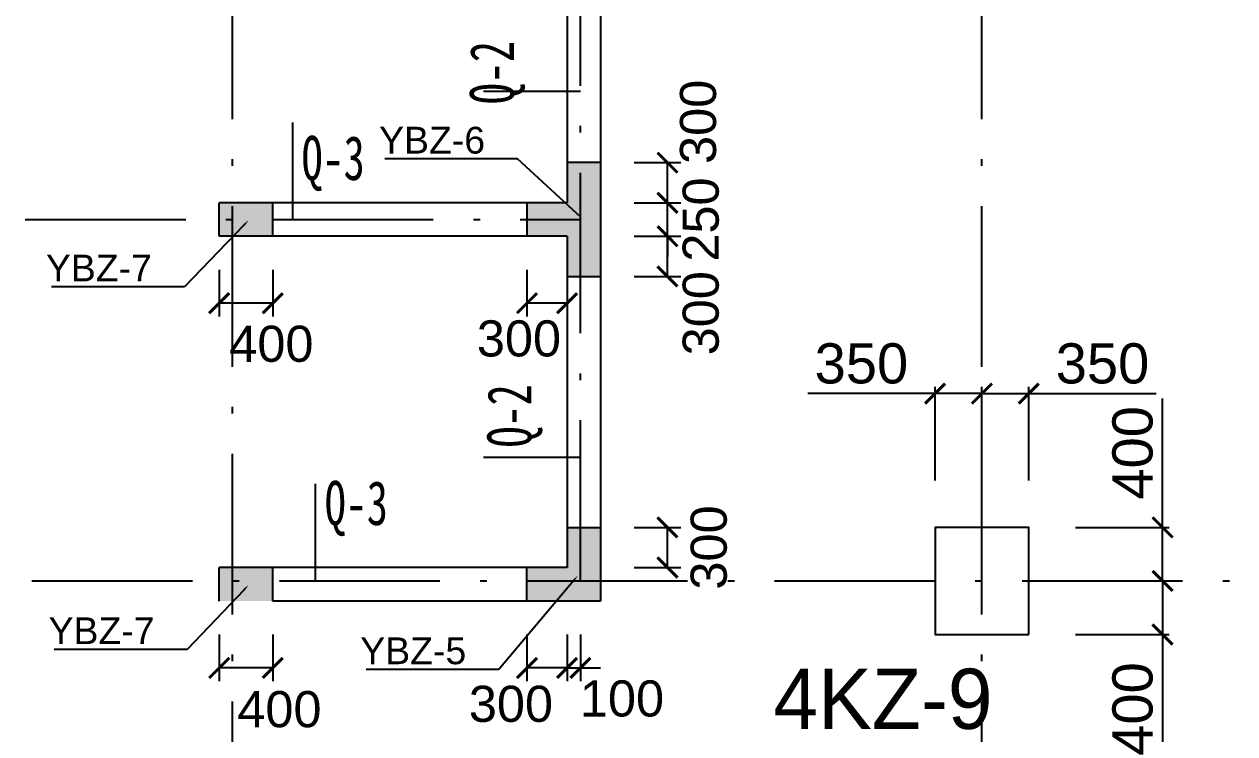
# Model space of a CAD drawing. Header units: millimetres. Extents: x -3831 to 465700, y 39900 to 106100.
# Drawn here: x 236943 to 245990, y 81308 to 86609 of the extents above; entities that cross this region are included whole.
import ezdxf
from ezdxf import colors
from ezdxf.entities.mleader import LeaderData, LeaderLine
from ezdxf.math import Vec2, Vec3

# ---------------------------------------------------------------- set-up
doc = ezdxf.new("R2010")
doc.units = ezdxf.units.MM
doc.linetypes.add('线型2', pattern=[1850, 1200, -300, 50, -300])
for name, color, linetype in [('BZ-name', 160, 'Continuous'), ('column_dim', 90, 'Continuous'), ('DOTE', 10, '线型2'), ('WALL-Beam', 80, 'Continuous'), ('wall_dim', 60, 'Continuous'), ('WALL_INFO', 130, 'Continuous')]:
    doc.layers.add(name, color=color, linetype=linetype)
for name, color, linetype, lineweight in [('S_Cl', 2, 'Continuous', 25), ('S_ColumFocus', 2, 'Continuous', 9), ('S_ConcWall', 3, 'Continuous', 25)]:
    doc.layers.add(name, color=color, linetype=linetype, lineweight=lineweight)
doc.styles.get("Standard").update_dxf_attribs({"font": 'arial.ttf'})
doc.styles.add('xxxx', font='RIF.ttf')
doc.styles.add('宋体', font='')
doc.styles.get('宋体').set_extended_font_data('宋体')
doc.dimstyles.new('ISO-25', dxfattribs={"dimtxt": 2.5, "dimasz": 2.5, "dimexe": 1.25, "dimexo": 0.625, "dimtad": 1, "dimtxsty": 'Standard', "dimcen": 2.5, "dimadec": 0, "dimazin": 0, "dimtfac": 1, "dimtmove": 0, "dimatfit": 3, "dimfxl": 1, "dimarcsym": 0})

# ---------------------------------------------------------------- blocks, each defined once
blk = doc.blocks.new('_ArchTick')
at = {"color": 0, "linetype": 'ByBlock', "const_width": 0.15}
blk.add_lwpolyline([(-0.5, -0.5), (0.5, 0.5)], dxfattribs=at)
blk = doc.blocks.new('*D1102')
at = {"layer": 'column_dim', "color": 0, "lineweight": -2, "transparency": 16777216}
for p, q in [((244800, 82450), (245500, 82450)), ((245450, 82450), (245450, 82050)), ((244800, 82050), (245500, 82050)), ((245450, 82050), (245450, 81086.1))]:
    blk.add_line(p, q, dxfattribs=at)
at = {"layer": 'Defpoints', "color": 0, "transparency": 16777216}
for p in [(244450, 82450), (245450, 82450), (244450, 82050)]:
    blk.add_point(p, dxfattribs=at)
at = {"layer": 'column_dim', "color": 0, "lineweight": -2, "transparency": 16777216, "xscale": 150, "yscale": 150, "zscale": 150}
for p, rotation in [((245450, 82450), 90), ((245450, 82050), 270)]:
    blk.add_blockref('_ArchTick', p, dxfattribs=dict(at, rotation=rotation))
at = {"layer": 'column_dim', "color": 7, "transparency": 16777216, "insert": (245226.8, 81493.1), "char_height": 300, "attachment_point": 5, "rotation": 90}
blk.add_mtext('400', dxfattribs=at)
blk = doc.blocks.new('*D1103')
at = {"layer": 'column_dim', "color": 0, "lineweight": -2, "transparency": 16777216}
for p, q in [((245450, 82850), (245450, 83813.9)), ((244800, 82850), (245500, 82850)), ((245450, 82450), (245450, 82850)), ((244800, 82450), (245500, 82450))]:
    blk.add_line(p, q, dxfattribs=at)
at = {"layer": 'Defpoints', "color": 0, "transparency": 16777216}
for p in [(244450, 82850), (244450, 82450), (245450, 82450)]:
    blk.add_point(p, dxfattribs=at)
at = {"layer": 'column_dim', "color": 0, "lineweight": -2, "transparency": 16777216, "xscale": 150, "yscale": 150, "zscale": 150}
for p, rotation in [((245450, 82850), 90), ((245450, 82450), 270)]:
    blk.add_blockref('_ArchTick', p, dxfattribs=dict(at, rotation=rotation))
at = {"layer": 'column_dim', "color": 7, "transparency": 16777216, "insert": (245226.8, 83406.9), "char_height": 300, "attachment_point": 5, "rotation": 90}
blk.add_mtext('400', dxfattribs=at)
blk = doc.blocks.new('*D1104')
at = {"layer": 'column_dim', "color": 0, "lineweight": -2, "transparency": 16777216}
for p, q in [((244100, 83200), (244100, 83900)), ((244450, 83200), (244450, 83900)), ((244100, 83850), (244450, 83850)), ((244450, 83850), (245401.6, 83850))]:
    blk.add_line(p, q, dxfattribs=at)
at = {"layer": 'Defpoints', "color": 0, "transparency": 16777216}
for p in [(244100, 83850), (244100, 82850), (244450, 82850)]:
    blk.add_point(p, dxfattribs=at)
at = {"layer": 'column_dim', "color": 0, "lineweight": -2, "transparency": 16777216, "xscale": 150, "yscale": 150, "zscale": 150, "rotation": 180}
blk.add_blockref('_ArchTick', (244100, 83850), dxfattribs=at)
at = {"layer": 'column_dim', "color": 0, "lineweight": -2, "transparency": 16777216, "xscale": 150, "yscale": 150, "zscale": 150}
blk.add_blockref('_ArchTick', (244450, 83850), dxfattribs=at)
at = {"layer": 'column_dim', "color": 7, "transparency": 16777216, "insert": (245000.8, 84073.3), "char_height": 300, "attachment_point": 5}
blk.add_mtext('350', dxfattribs=at)
blk = doc.blocks.new('*D1105')
at = {"layer": 'column_dim', "color": 0, "lineweight": -2, "transparency": 16777216}
for p, q in [((243750, 83200), (243750, 83900)), ((244100, 83200), (244100, 83900)), ((243750, 83850), (242798.4, 83850)), ((244100, 83850), (243750, 83850))]:
    blk.add_line(p, q, dxfattribs=at)
at = {"layer": 'Defpoints', "color": 0, "transparency": 16777216}
for p in [(244100, 83850), (243750, 82850), (244100, 82850)]:
    blk.add_point(p, dxfattribs=at)
at = {"layer": 'column_dim', "color": 0, "lineweight": -2, "transparency": 16777216, "xscale": 150, "yscale": 150, "zscale": 150, "rotation": 180}
blk.add_blockref('_ArchTick', (243750, 83850), dxfattribs=at)
at = {"layer": 'column_dim', "color": 0, "lineweight": -2, "transparency": 16777216, "xscale": 150, "yscale": 150, "zscale": 150}
blk.add_blockref('_ArchTick', (244100, 83850), dxfattribs=at)
at = {"layer": 'column_dim', "color": 7, "transparency": 16777216, "insert": (243199.2, 84073.3), "char_height": 300, "attachment_point": 5}
blk.add_mtext('350', dxfattribs=at)
blk = doc.blocks.new('*D2768')
at = {"layer": 'Defpoints', "color": 0, "transparency": 16777216}
for p in [(240700, 82300), (241000, 82300), (240700, 81800)]:
    blk.add_point(p, dxfattribs=at)
at = {"layer": 'wall_dim', "color": 0, "lineweight": -2, "transparency": 16777216}
for p, q in [((240700, 82050), (240700, 81701)), ((241000, 82050), (241000, 81701)), ((241000, 81800), (240700, 81800))]:
    blk.add_line(p, q, dxfattribs=at)
at = {"layer": 'wall_dim', "color": 0, "lineweight": -2, "transparency": 16777216, "xscale": 150, "yscale": 150, "zscale": 150, "rotation": 180}
blk.add_blockref('_ArchTick', (240700, 81800), dxfattribs=at)
at = {"layer": 'wall_dim', "color": 0, "lineweight": -2, "transparency": 16777216, "xscale": 150, "yscale": 150, "zscale": 150}
blk.add_blockref('_ArchTick', (241000, 81800), dxfattribs=at)
at = {"layer": 'wall_dim', "color": 7, "transparency": 16777216, "insert": (240580, 81530), "char_height": 270, "attachment_point": 5}
blk.add_mtext('300', dxfattribs=at)
blk = doc.blocks.new('*D2769')
at = {"layer": 'Defpoints', "color": 0, "transparency": 16777216}
for p in [(241250, 82850), (241750, 82850), (241250, 82550)]:
    blk.add_point(p, dxfattribs=at)
at = {"layer": 'wall_dim', "color": 0, "lineweight": -2, "transparency": 16777216}
for p, q in [((241500, 82850), (241849, 82850)), ((241750, 82550), (241750, 82850)), ((241500, 82550), (241849, 82550))]:
    blk.add_line(p, q, dxfattribs=at)
at = {"layer": 'wall_dim', "color": 0, "lineweight": -2, "transparency": 16777216, "xscale": 150, "yscale": 150, "zscale": 150}
for p, rotation in [((241750, 82850), 90), ((241750, 82550), 270)]:
    blk.add_blockref('_ArchTick', p, dxfattribs=dict(at, rotation=rotation))
at = {"layer": 'wall_dim', "color": 7, "transparency": 16777216, "insert": (242060, 82700), "char_height": 270, "attachment_point": 5, "rotation": 90}
blk.add_mtext('300', dxfattribs=at)
blk = doc.blocks.new('*D2770')
at = {"layer": 'Defpoints', "color": 0, "transparency": 16777216}
for p in [(241250, 85025), (241750, 85025), (241250, 84725)]:
    blk.add_point(p, dxfattribs=at)
at = {"layer": 'wall_dim', "color": 0, "lineweight": -2, "transparency": 16777216}
for p, q in [((241500, 85025), (241849, 85025)), ((241750, 84725), (241750, 85025)), ((241500, 84725), (241849, 84725))]:
    blk.add_line(p, q, dxfattribs=at)
at = {"layer": 'wall_dim', "color": 0, "lineweight": -2, "transparency": 16777216, "xscale": 150, "yscale": 150, "zscale": 150}
for p, rotation in [((241750, 85025), 90), ((241750, 84725), 270)]:
    blk.add_blockref('_ArchTick', p, dxfattribs=dict(at, rotation=rotation))
at = {"layer": 'wall_dim', "color": 7, "transparency": 16777216, "insert": (242000, 84450), "char_height": 270, "attachment_point": 5, "rotation": 90}
blk.add_mtext('300', dxfattribs=at)
blk = doc.blocks.new('*D2771')
at = {"layer": 'Defpoints', "color": 0, "transparency": 16777216}
for p in [(241250, 85275), (241750, 85275), (241250, 85025)]:
    blk.add_point(p, dxfattribs=at)
at = {"layer": 'wall_dim', "color": 0, "lineweight": -2, "transparency": 16777216}
for p, q in [((241750, 85275), (241750, 85425)), ((241500, 85275), (241849, 85275)), ((241750, 85025), (241750, 85275)), ((241500, 85025), (241849, 85025)), ((241750, 85025), (241750, 84875))]:
    blk.add_line(p, q, dxfattribs=at)
at = {"layer": 'wall_dim', "color": 0, "lineweight": -2, "transparency": 16777216, "xscale": 150, "yscale": 150, "zscale": 150}
for p, rotation in [((241750, 85275), 270), ((241750, 85025), 90)]:
    blk.add_blockref('_ArchTick', p, dxfattribs=dict(at, rotation=rotation))
at = {"layer": 'wall_dim', "color": 7, "transparency": 16777216, "insert": (242000, 85150), "char_height": 270, "attachment_point": 5, "rotation": 90}
blk.add_mtext('250', dxfattribs=at)
blk = doc.blocks.new('*D2772')
at = {"layer": 'Defpoints', "color": 0, "transparency": 16777216}
for p in [(241250, 85575), (241750, 85575), (241250, 85275)]:
    blk.add_point(p, dxfattribs=at)
at = {"layer": 'wall_dim', "color": 0, "lineweight": -2, "transparency": 16777216}
for p, q in [((241500, 85575), (241849, 85575)), ((241750, 85275), (241750, 85575)), ((241500, 85275), (241849, 85275))]:
    blk.add_line(p, q, dxfattribs=at)
at = {"layer": 'wall_dim', "color": 0, "lineweight": -2, "transparency": 16777216, "xscale": 150, "yscale": 150, "zscale": 150}
for p, rotation in [((241750, 85575), 90), ((241750, 85275), 270)]:
    blk.add_blockref('_ArchTick', p, dxfattribs=dict(at, rotation=rotation))
at = {"layer": 'wall_dim', "color": 7, "transparency": 16777216, "insert": (241980, 85880), "char_height": 270, "attachment_point": 5, "rotation": 90}
blk.add_mtext('300', dxfattribs=at)
blk = doc.blocks.new('*D2773')
at = {"layer": 'Defpoints', "color": 0, "transparency": 16777216}
for p in [(240700, 85025), (241000, 85025), (240700, 84525)]:
    blk.add_point(p, dxfattribs=at)
at = {"layer": 'wall_dim', "color": 0, "lineweight": -2, "transparency": 16777216}
for p, q in [((240700, 84775), (240700, 84426)), ((241000, 84775), (241000, 84426)), ((241000, 84525), (240700, 84525))]:
    blk.add_line(p, q, dxfattribs=at)
at = {"layer": 'wall_dim', "color": 0, "lineweight": -2, "transparency": 16777216, "xscale": 150, "yscale": 150, "zscale": 150, "rotation": 180}
blk.add_blockref('_ArchTick', (240700, 84525), dxfattribs=at)
at = {"layer": 'wall_dim', "color": 0, "lineweight": -2, "transparency": 16777216, "xscale": 150, "yscale": 150, "zscale": 150}
blk.add_blockref('_ArchTick', (241000, 84525), dxfattribs=at)
at = {"layer": 'wall_dim', "color": 7, "transparency": 16777216, "insert": (240640, 84260), "char_height": 270, "attachment_point": 5}
blk.add_mtext('300', dxfattribs=at)
blk = doc.blocks.new('*D2774')
at = {"layer": 'Defpoints', "color": 0, "transparency": 16777216}
for p in [(238400, 85025), (238800, 85025), (238400, 84525)]:
    blk.add_point(p, dxfattribs=at)
at = {"layer": 'wall_dim', "color": 0, "lineweight": -2, "transparency": 16777216}
for p, q in [((238400, 84775), (238400, 84426)), ((238800, 84775), (238800, 84426)), ((238800, 84525), (238400, 84525))]:
    blk.add_line(p, q, dxfattribs=at)
at = {"layer": 'wall_dim', "color": 0, "lineweight": -2, "transparency": 16777216, "xscale": 150, "yscale": 150, "zscale": 150, "rotation": 180}
blk.add_blockref('_ArchTick', (238400, 84525), dxfattribs=at)
at = {"layer": 'wall_dim', "color": 0, "lineweight": -2, "transparency": 16777216, "xscale": 150, "yscale": 150, "zscale": 150}
blk.add_blockref('_ArchTick', (238800, 84525), dxfattribs=at)
at = {"layer": 'wall_dim', "color": 7, "transparency": 16777216, "insert": (238790, 84220), "char_height": 270, "attachment_point": 5}
blk.add_mtext('400', dxfattribs=at)
blk = doc.blocks.new('*D2775')
at = {"layer": 'Defpoints', "color": 0, "transparency": 16777216}
for p in [(238400, 82300), (238800, 82300), (238400, 81800)]:
    blk.add_point(p, dxfattribs=at)
at = {"layer": 'wall_dim', "color": 0, "lineweight": -2, "transparency": 16777216}
for p, q in [((238400, 82050), (238400, 81701)), ((238800, 82050), (238800, 81701)), ((238800, 81800), (238400, 81800))]:
    blk.add_line(p, q, dxfattribs=at)
at = {"layer": 'wall_dim', "color": 0, "lineweight": -2, "transparency": 16777216, "xscale": 150, "yscale": 150, "zscale": 150, "rotation": 180}
blk.add_blockref('_ArchTick', (238400, 81800), dxfattribs=at)
at = {"layer": 'wall_dim', "color": 0, "lineweight": -2, "transparency": 16777216, "xscale": 150, "yscale": 150, "zscale": 150}
blk.add_blockref('_ArchTick', (238800, 81800), dxfattribs=at)
at = {"layer": 'wall_dim', "color": 7, "transparency": 16777216, "insert": (238850, 81490), "char_height": 270, "attachment_point": 5}
blk.add_mtext('400', dxfattribs=at)
blk = doc.blocks.new('*D2835')
at = {"layer": 'Defpoints', "color": 0, "transparency": 16777216}
for p in [(241000, 82300), (241100, 82300), (241100, 81800)]:
    blk.add_point(p, dxfattribs=at)
at = {"layer": 'wall_dim', "color": 0, "lineweight": -2, "transparency": 16777216}
for p, q in [((241000, 82050), (241000, 81701)), ((241100, 82050), (241100, 81701)), ((241000, 81800), (240850, 81800)), ((241000, 81800), (241100, 81800)), ((241100, 81800), (241250, 81800))]:
    blk.add_line(p, q, dxfattribs=at)
at = {"layer": 'wall_dim', "color": 0, "lineweight": -2, "transparency": 16777216, "xscale": 150, "yscale": 150, "zscale": 150}
blk.add_blockref('_ArchTick', (241000, 81800), dxfattribs=at)
at = {"layer": 'wall_dim', "color": 0, "lineweight": -2, "transparency": 16777216, "xscale": 150, "yscale": 150, "zscale": 150, "rotation": 180}
blk.add_blockref('_ArchTick', (241100, 81800), dxfattribs=at)
at = {"layer": 'wall_dim', "color": 7, "transparency": 16777216, "insert": (241410, 81570), "char_height": 270, "attachment_point": 5}
blk.add_mtext('100', dxfattribs=at)
blk = doc.blocks.new('*D3240')
at = {"layer": 'Defpoints', "color": 0, "transparency": 16777216}
for p in [(240700, 82300), (241000, 82300), (240700, 81800)]:
    blk.add_point(p, dxfattribs=at)
at = {"layer": 'wall_dim', "color": 0, "lineweight": -2, "transparency": 16777216}
for p, q in [((240700, 82050), (240700, 81701)), ((241000, 82050), (241000, 81701)), ((241000, 81800), (240700, 81800))]:
    blk.add_line(p, q, dxfattribs=at)
at = {"layer": 'wall_dim', "color": 0, "lineweight": -2, "transparency": 16777216, "xscale": 150, "yscale": 150, "zscale": 150, "rotation": 180}
blk.add_blockref('_ArchTick', (240700, 81800), dxfattribs=at)
at = {"layer": 'wall_dim', "color": 0, "lineweight": -2, "transparency": 16777216, "xscale": 150, "yscale": 150, "zscale": 150}
blk.add_blockref('_ArchTick', (241000, 81800), dxfattribs=at)
at = {"layer": 'wall_dim', "color": 7, "transparency": 16777216, "insert": (240580, 81530), "char_height": 270, "attachment_point": 5}
blk.add_mtext('300', dxfattribs=at)
blk = doc.blocks.new('*D3241')
at = {"layer": 'Defpoints', "color": 0, "transparency": 16777216}
for p in [(241250, 82850), (241750, 82850), (241250, 82550)]:
    blk.add_point(p, dxfattribs=at)
at = {"layer": 'wall_dim', "color": 0, "lineweight": -2, "transparency": 16777216}
for p, q in [((241500, 82850), (241849, 82850)), ((241750, 82550), (241750, 82850)), ((241500, 82550), (241849, 82550))]:
    blk.add_line(p, q, dxfattribs=at)
at = {"layer": 'wall_dim', "color": 0, "lineweight": -2, "transparency": 16777216, "xscale": 150, "yscale": 150, "zscale": 150}
for p, rotation in [((241750, 82850), 90), ((241750, 82550), 270)]:
    blk.add_blockref('_ArchTick', p, dxfattribs=dict(at, rotation=rotation))
at = {"layer": 'wall_dim', "color": 7, "transparency": 16777216, "insert": (242060, 82700), "char_height": 270, "attachment_point": 5, "rotation": 90}
blk.add_mtext('300', dxfattribs=at)
blk = doc.blocks.new('*D3242')
at = {"layer": 'Defpoints', "color": 0, "transparency": 16777216}
for p in [(241250, 85025), (241750, 85025), (241250, 84725)]:
    blk.add_point(p, dxfattribs=at)
at = {"layer": 'wall_dim', "color": 0, "lineweight": -2, "transparency": 16777216}
for p, q in [((241500, 85025), (241849, 85025)), ((241750, 84725), (241750, 85025)), ((241500, 84725), (241849, 84725))]:
    blk.add_line(p, q, dxfattribs=at)
at = {"layer": 'wall_dim', "color": 0, "lineweight": -2, "transparency": 16777216, "xscale": 150, "yscale": 150, "zscale": 150}
for p, rotation in [((241750, 85025), 90), ((241750, 84725), 270)]:
    blk.add_blockref('_ArchTick', p, dxfattribs=dict(at, rotation=rotation))
at = {"layer": 'wall_dim', "color": 7, "transparency": 16777216, "insert": (242000, 84450), "char_height": 270, "attachment_point": 5, "rotation": 90}
blk.add_mtext('300', dxfattribs=at)
blk = doc.blocks.new('*D3243')
at = {"layer": 'Defpoints', "color": 0, "transparency": 16777216}
for p in [(241250, 85275), (241750, 85275), (241250, 85025)]:
    blk.add_point(p, dxfattribs=at)
at = {"layer": 'wall_dim', "color": 0, "lineweight": -2, "transparency": 16777216}
for p, q in [((241750, 85275), (241750, 85425)), ((241500, 85275), (241849, 85275)), ((241750, 85025), (241750, 85275)), ((241500, 85025), (241849, 85025)), ((241750, 85025), (241750, 84875))]:
    blk.add_line(p, q, dxfattribs=at)
at = {"layer": 'wall_dim', "color": 0, "lineweight": -2, "transparency": 16777216, "xscale": 150, "yscale": 150, "zscale": 150}
for p, rotation in [((241750, 85275), 270), ((241750, 85025), 90)]:
    blk.add_blockref('_ArchTick', p, dxfattribs=dict(at, rotation=rotation))
at = {"layer": 'wall_dim', "color": 7, "transparency": 16777216, "insert": (242000, 85150), "char_height": 270, "attachment_point": 5, "rotation": 90}
blk.add_mtext('250', dxfattribs=at)
blk = doc.blocks.new('*D3244')
at = {"layer": 'Defpoints', "color": 0, "transparency": 16777216}
for p in [(241250, 85575), (241750, 85575), (241250, 85275)]:
    blk.add_point(p, dxfattribs=at)
at = {"layer": 'wall_dim', "color": 0, "lineweight": -2, "transparency": 16777216}
for p, q in [((241500, 85575), (241849, 85575)), ((241750, 85275), (241750, 85575)), ((241500, 85275), (241849, 85275))]:
    blk.add_line(p, q, dxfattribs=at)
at = {"layer": 'wall_dim', "color": 0, "lineweight": -2, "transparency": 16777216, "xscale": 150, "yscale": 150, "zscale": 150}
for p, rotation in [((241750, 85575), 90), ((241750, 85275), 270)]:
    blk.add_blockref('_ArchTick', p, dxfattribs=dict(at, rotation=rotation))
at = {"layer": 'wall_dim', "color": 7, "transparency": 16777216, "insert": (241980, 85880), "char_height": 270, "attachment_point": 5, "rotation": 90}
blk.add_mtext('300', dxfattribs=at)
blk = doc.blocks.new('*D3245')
at = {"layer": 'Defpoints', "color": 0, "transparency": 16777216}
for p in [(240700, 85025), (241000, 85025), (240700, 84525)]:
    blk.add_point(p, dxfattribs=at)
at = {"layer": 'wall_dim', "color": 0, "lineweight": -2, "transparency": 16777216}
for p, q in [((240700, 84775), (240700, 84426)), ((241000, 84775), (241000, 84426)), ((241000, 84525), (240700, 84525))]:
    blk.add_line(p, q, dxfattribs=at)
at = {"layer": 'wall_dim', "color": 0, "lineweight": -2, "transparency": 16777216, "xscale": 150, "yscale": 150, "zscale": 150, "rotation": 180}
blk.add_blockref('_ArchTick', (240700, 84525), dxfattribs=at)
at = {"layer": 'wall_dim', "color": 0, "lineweight": -2, "transparency": 16777216, "xscale": 150, "yscale": 150, "zscale": 150}
blk.add_blockref('_ArchTick', (241000, 84525), dxfattribs=at)
at = {"layer": 'wall_dim', "color": 7, "transparency": 16777216, "insert": (240640, 84260), "char_height": 270, "attachment_point": 5}
blk.add_mtext('300', dxfattribs=at)
blk = doc.blocks.new('*D3246')
at = {"layer": 'Defpoints', "color": 0, "transparency": 16777216}
for p in [(238400, 85025), (238800, 85025), (238400, 84525)]:
    blk.add_point(p, dxfattribs=at)
at = {"layer": 'wall_dim', "color": 0, "lineweight": -2, "transparency": 16777216}
for p, q in [((238400, 84775), (238400, 84426)), ((238800, 84775), (238800, 84426)), ((238800, 84525), (238400, 84525))]:
    blk.add_line(p, q, dxfattribs=at)
at = {"layer": 'wall_dim', "color": 0, "lineweight": -2, "transparency": 16777216, "xscale": 150, "yscale": 150, "zscale": 150, "rotation": 180}
blk.add_blockref('_ArchTick', (238400, 84525), dxfattribs=at)
at = {"layer": 'wall_dim', "color": 0, "lineweight": -2, "transparency": 16777216, "xscale": 150, "yscale": 150, "zscale": 150}
blk.add_blockref('_ArchTick', (238800, 84525), dxfattribs=at)
at = {"layer": 'wall_dim', "color": 7, "transparency": 16777216, "insert": (238790, 84220), "char_height": 270, "attachment_point": 5}
blk.add_mtext('400', dxfattribs=at)
blk = doc.blocks.new('*D3247')
at = {"layer": 'Defpoints', "color": 0, "transparency": 16777216}
for p in [(238400, 82300), (238800, 82300), (238400, 81800)]:
    blk.add_point(p, dxfattribs=at)
at = {"layer": 'wall_dim', "color": 0, "lineweight": -2, "transparency": 16777216}
for p, q in [((238400, 82050), (238400, 81701)), ((238800, 82050), (238800, 81701)), ((238800, 81800), (238400, 81800))]:
    blk.add_line(p, q, dxfattribs=at)
at = {"layer": 'wall_dim', "color": 0, "lineweight": -2, "transparency": 16777216, "xscale": 150, "yscale": 150, "zscale": 150, "rotation": 180}
blk.add_blockref('_ArchTick', (238400, 81800), dxfattribs=at)
at = {"layer": 'wall_dim', "color": 0, "lineweight": -2, "transparency": 16777216, "xscale": 150, "yscale": 150, "zscale": 150}
blk.add_blockref('_ArchTick', (238800, 81800), dxfattribs=at)
at = {"layer": 'wall_dim', "color": 7, "transparency": 16777216, "insert": (238850, 81490), "char_height": 270, "attachment_point": 5}
blk.add_mtext('400', dxfattribs=at)
blk = doc.blocks.new('*D3274')
at = {"layer": 'Defpoints', "color": 0, "transparency": 16777216}
for p in [(241000, 82300), (241100, 82300), (241100, 81800)]:
    blk.add_point(p, dxfattribs=at)
at = {"layer": 'wall_dim', "color": 0, "lineweight": -2, "transparency": 16777216}
for p, q in [((241000, 82050), (241000, 81701)), ((241100, 82050), (241100, 81701)), ((241000, 81800), (240850, 81800)), ((241000, 81800), (241100, 81800)), ((241100, 81800), (241250, 81800))]:
    blk.add_line(p, q, dxfattribs=at)
at = {"layer": 'wall_dim', "color": 0, "lineweight": -2, "transparency": 16777216, "xscale": 150, "yscale": 150, "zscale": 150}
blk.add_blockref('_ArchTick', (241000, 81800), dxfattribs=at)
at = {"layer": 'wall_dim', "color": 0, "lineweight": -2, "transparency": 16777216, "xscale": 150, "yscale": 150, "zscale": 150, "rotation": 180}
blk.add_blockref('_ArchTick', (241100, 81800), dxfattribs=at)
at = {"layer": 'wall_dim', "color": 7, "transparency": 16777216, "insert": (241410, 81570), "char_height": 270, "attachment_point": 5}
blk.add_mtext('100', dxfattribs=at)

msp = doc.modelspace()

# ---------------------------------------------------------------- hatches: boundary and pattern name
at = {"layer": 'WALL-Beam', "true_color": 0x636466}
h = msp.add_hatch(color=251, dxfattribs=at)
h.dxf.hatch_style = 1
h.paths.add_polyline_path([(241000, 85025), (241000, 84725), (241250, 84725), (241250, 85025), (241250, 85575), (241000, 85575), (241000, 85275), (240700, 85275), (240700, 85025)])
h = msp.add_hatch(color=251, dxfattribs=at)
h.dxf.hatch_style = 1
h.paths.add_polyline_path([(238400, 85025), (238800, 85025), (238800, 85275), (238400, 85275)])
h = msp.add_hatch(color=251, dxfattribs=at)
h.dxf.hatch_style = 1
h.paths.add_polyline_path([(240700, 82550), (240700, 82300), (241250, 82300), (241250, 82850), (241000, 82850), (241000, 82550)])
h = msp.add_hatch(color=251, dxfattribs=at)
h.dxf.hatch_style = 1
h.paths.add_polyline_path([(238400, 82550), (238400, 82300), (238800, 82300), (238800, 82550)])

# ---------------------------------------------------------------- linework, layer by layer
at = {"layer": 'DOTE'}
for p, q in [((238500, 60000), (238500, 101300)), ((244100, 60000), (244100, 101300)), ((241100, 82450), (241100, 90550)), ((231400, 85150), (241100, 85150)), ((200000, 82450), (272500, 82450))]:
    msp.add_line(p, q, dxfattribs=at)
at = {"layer": 'S_Cl'}
msp.add_lwpolyline([(244450, 82050), (244450, 82850), (243750, 82850), (243750, 82050)], close=True, dxfattribs=at)
at = {"layer": 'S_ConcWall'}
for p, q in [((241250, 87975), (241250, 85025)), ((241000, 87725), (241000, 85275)), ((241250, 85575), (241000, 85575)), ((241000, 85275), (238400, 85275)), ((238400, 85025), (238400, 85275)), ((238800, 85025), (238800, 85275)), ((240700, 85275), (240700, 85025)), ((241000, 85025), (238400, 85025)), ((241000, 85025), (241000, 82550)), ((241250, 85025), (241250, 82300)), ((241000, 84725), (241250, 84725)), ((241000, 82850), (241250, 82850)), ((241000, 82550), (238400, 82550)), ((238400, 82300), (238400, 82550)), ((238800, 82300), (238800, 82550)), ((240700, 82300), (240700, 82550)), ((241250, 82300), (238800, 82300))]:
    msp.add_line(p, q, dxfattribs=at)
at = {"layer": 'WALL_INFO'}
for p, q in [((241100, 86107.47465), (240375, 86107.47465)), ((238951.49687, 85150), (238951.49687, 85875)), ((241100, 83371.68241), (240375, 83371.68241)), ((239120, 82450), (239120, 83175))]:
    msp.add_line(p, q, dxfattribs=at)

# ---------------------------------------------------------------- texts
at = {"layer": 'S_ColumFocus', "insert": (242540.98346, 81794.37245), "char_height": 450, "width": 845.875, "attachment_point": 1, "style": 'xxxx'}
msp.add_mtext('4KZ-9', dxfattribs=at)
at = {"layer": 'WALL_INFO', "char_height": 330, "width": 393.75, "attachment_point": 5, "rotation": 90, "line_spacing_factor": 1.1, "style": '宋体'}
for insert in [(240480, 86247.47465), (240610.16695, 83682.80506)]:
    msp.add_mtext('\\pxsm1;{\\W0.7;Q-2}', dxfattribs=dict(at, insert=insert))
at = {"layer": 'WALL_INFO', "char_height": 330, "width": 393.75, "attachment_point": 5, "line_spacing_factor": 1.1, "style": '宋体'}
for insert in [(239251.77207, 85568.35243), (239424.78883, 82990.62453)]:
    msp.add_mtext('\\pxsm1.0;{\\W0.70;Q-3}', dxfattribs=dict(at, insert=insert))

# ---------------------------------------------------------------- dimensions: what is measured, and where the dimension line sits
at = {"layer": 'column_dim'}
for p1, p2, distance, picture, middle in [((243750, 82850), (244100, 82850), 1000, '*D1105', (243199.20191, 84073.27422)), ((244450, 82850), (244100, 82850), -1000, '*D1104', (245000.79809, 84073.27422)), ((244450, 82850), (244450, 82450), 1000, '*D1103', (245226.8281, 83406.93724)), ((244450, 82050), (244450, 82450), -1000, '*D1102', (245226.8281, 81493.06276))]:
    dim = msp.add_aligned_dim(p1=p1, p2=p2, distance=distance, dimstyle='ISO-25', override={"dimtxt": 300, "dimasz": 150, "dimexe": 50, "dimexo": 350, "dimgap": 70, "dimjust": 1, "dimblk1": 'ArchTick', "dimblk2": 'ArchTick', "dimsah": 1, "dimclrt": 7}, dxfattribs=at)
    dim.commit()
    dim.dimension.update_dxf_attribs({"geometry": picture, "text_midpoint": middle})
at = {"layer": 'wall_dim'}
for base, p1, p2, angle, picture, middle in [((241750, 85575), (241250, 85275), (241250, 85575), 270, '*D2772', (241980, 85880)), ((241750, 85575), (241250, 85275), (241250, 85575), 270, '*D3244', (241980, 85880)), ((241750, 85275), (241250, 85025), (241250, 85275), 270, '*D2771', (242000, 85150)), ((241750, 85275), (241250, 85025), (241250, 85275), 270, '*D3243', (242000, 85150)), ((241750, 85025), (241250, 84725), (241250, 85025), 270, '*D2770', (242000, 84450)), ((241750, 85025), (241250, 84725), (241250, 85025), 270, '*D3242', (242000, 84450)), ((238400, 84525), (238800, 85025), (238400, 85025), 180, '*D2774', (238790, 84220)), ((238400, 84525), (238800, 85025), (238400, 85025), 180, '*D3246', (238790, 84220)), ((240700, 84525), (241000, 85025), (240700, 85025), 180, '*D2773', (240640, 84260)), ((240700, 84525), (241000, 85025), (240700, 85025), 180, '*D3245', (240640, 84260)), ((241750, 82850), (241250, 82550), (241250, 82850), 270, '*D2769', (242060, 82700)), ((241750, 82850), (241250, 82550), (241250, 82850), 270, '*D3241', (242060, 82700)), ((238400, 81800), (238800, 82300), (238400, 82300), 180, '*D2775', (238850, 81490)), ((238400, 81800), (238800, 82300), (238400, 82300), 180, '*D3247', (238850, 81490)), ((240700, 81800), (241000, 82300), (240700, 82300), 180, '*D2768', (240580, 81530)), ((240700, 81800), (241000, 82300), (240700, 82300), 180, '*D3240', (240580, 81530)), ((241100, 81800), (241000, 82300), (241100, 82300), 180, '*D2835', (241410, 81570)), ((241100, 81800), (241000, 82300), (241100, 82300), 180, '*D3274', (241410, 81570))]:
    dim = msp.add_linear_dim(base=base, p1=p1, p2=p2, angle=angle, dimstyle='ISO-25', override={"dimtxt": 270, "dimasz": 150, "dimexe": 99, "dimexo": 250, "dimgap": 150, "dimblk1": 'ArchTick', "dimblk2": 'ArchTick', "dimsah": 1, "dimclrt": 7, "dimtix": 1, "dimtmove": 2}, dxfattribs=at)
    dim.commit()
    dim.dimension.update_dxf_attribs({"geometry": picture, "text_midpoint": middle, "dimtype": 160})

# ---------------------------------------------------------------- leaders
at = {"layer": 'BZ-name'}
ml = msp.add_multileader_mtext('Standard', dxfattribs=at)
ml.set_content('YBZ-6', color=256)
ml.set_leader_properties()
ml.build(insert=Vec2(0, 0))
ml.multileader.update_dxf_attribs({"text_left_attachment_type": 6, "text_right_attachment_type": 6, "dogleg_length": 200, "arrow_head_size": 50})
ctx = ml.context
ctx.base_point, ctx.char_height, ctx.arrow_head_size, ctx.landing_gap_size, ctx.plane_origin = Vec3(239551.8281, 85602.8318), 200, 50, 50, Vec3(241110, 85160)
ctx.left_attachment, ctx.right_attachment, ctx.text_align_type = 6, 6, 1
notes = []
notes.append((ctx, [(1, (1, 1, 0), (240630, 85602.8318), (-1, 0), 200, [(0, [(241110, 85160)], 0, [])])]))
ctx.mtext.insert, ctx.mtext.alignment, ctx.mtext.flow_direction = Vec3(239990.91405, 85842.8318), 2, 5
ml = msp.add_multileader_mtext('Standard', dxfattribs=at)
ml.set_content('YBZ-7', color=256)
ml.set_leader_properties()
ml.build(insert=Vec2(0, 0))
ml.multileader.update_dxf_attribs({"text_left_attachment_type": 6, "text_right_attachment_type": 6, "dogleg_length": 200, "arrow_head_size": 50})
ctx = ml.context
ctx.base_point, ctx.char_height, ctx.arrow_head_size, ctx.landing_gap_size, ctx.plane_origin = Vec3(237061.69168, 84648), 200, 50, 50, Vec3(238620, 85145)
ctx.left_attachment, ctx.right_attachment, ctx.text_align_type = 6, 6, 1
notes.append((ctx, [(1, (1, 1, 0), (238140, 84648), (-1, 0), 200, [(0, [(238620, 85145)], 0, [])])]))
ctx.mtext.insert, ctx.mtext.alignment, ctx.mtext.flow_direction = Vec3(237500.84584, 84888), 2, 5
ml = msp.add_multileader_mtext('Standard', dxfattribs=at)
ml.set_content('YBZ-7', color=256)
ml.set_leader_properties()
ml.build(insert=Vec2(0, 0))
ml.multileader.update_dxf_attribs({"text_left_attachment_type": 6, "text_right_attachment_type": 6, "dogleg_length": 200, "arrow_head_size": 50})
ctx = ml.context
ctx.base_point, ctx.char_height, ctx.arrow_head_size, ctx.landing_gap_size, ctx.plane_origin = Vec3(237081.69168, 81938), 200, 50, 50, Vec3(238620, 82420)
ctx.left_attachment, ctx.right_attachment, ctx.text_align_type = 6, 6, 1
notes.append((ctx, [(1, (1, 1, 0), (238160, 81938), (-1, 0), 200, [(0, [(238620, 82420)], 0, [])])]))
ctx.mtext.insert, ctx.mtext.alignment, ctx.mtext.flow_direction = Vec3(237520.84584, 82178), 2, 5
ml = msp.add_multileader_mtext('Standard', dxfattribs=at)
ml.set_content('YBZ-5', color=256)
ml.set_leader_properties()
ml.build(insert=Vec2(0, 0))
ml.multileader.update_dxf_attribs({"text_left_attachment_type": 6, "text_right_attachment_type": 6, "dogleg_length": 200, "arrow_head_size": 50})
ctx = ml.context
ctx.base_point, ctx.char_height, ctx.arrow_head_size, ctx.landing_gap_size, ctx.plane_origin = Vec3(239410.191, 81788), 200, 50, 50, Vec3(241080, 82490)
ctx.left_attachment, ctx.right_attachment, ctx.text_align_type = 6, 6, 1
notes.append((ctx, [(1, (1, 1, 0), (240490, 81788), (-1, 0), 200, [(0, [(241080, 82490)], 0, [])])]))
ctx.mtext.insert, ctx.mtext.alignment, ctx.mtext.flow_direction = Vec3(239850.0955, 82028), 2, 5
for ctx, leaders in notes:
    for number, flags, end, landing, length, lines in leaders:
        leader = LeaderData()
        leader.index, (leader.has_last_leader_line, leader.has_dogleg_vector, leader.attachment_direction) = number, flags
        leader.last_leader_point, leader.dogleg_vector, leader.dogleg_length = Vec3(end), Vec3(landing), length
        for number, points, colour, breaks in lines:
            line = LeaderLine()
            line.index, line.vertices, line.color, line.breaks = number, Vec3.list(points), colors.encode_raw_color(colour), breaks
            leader.lines.append(line)
        ctx.leaders.append(leader)

doc.saveas('drawing.dxf')
